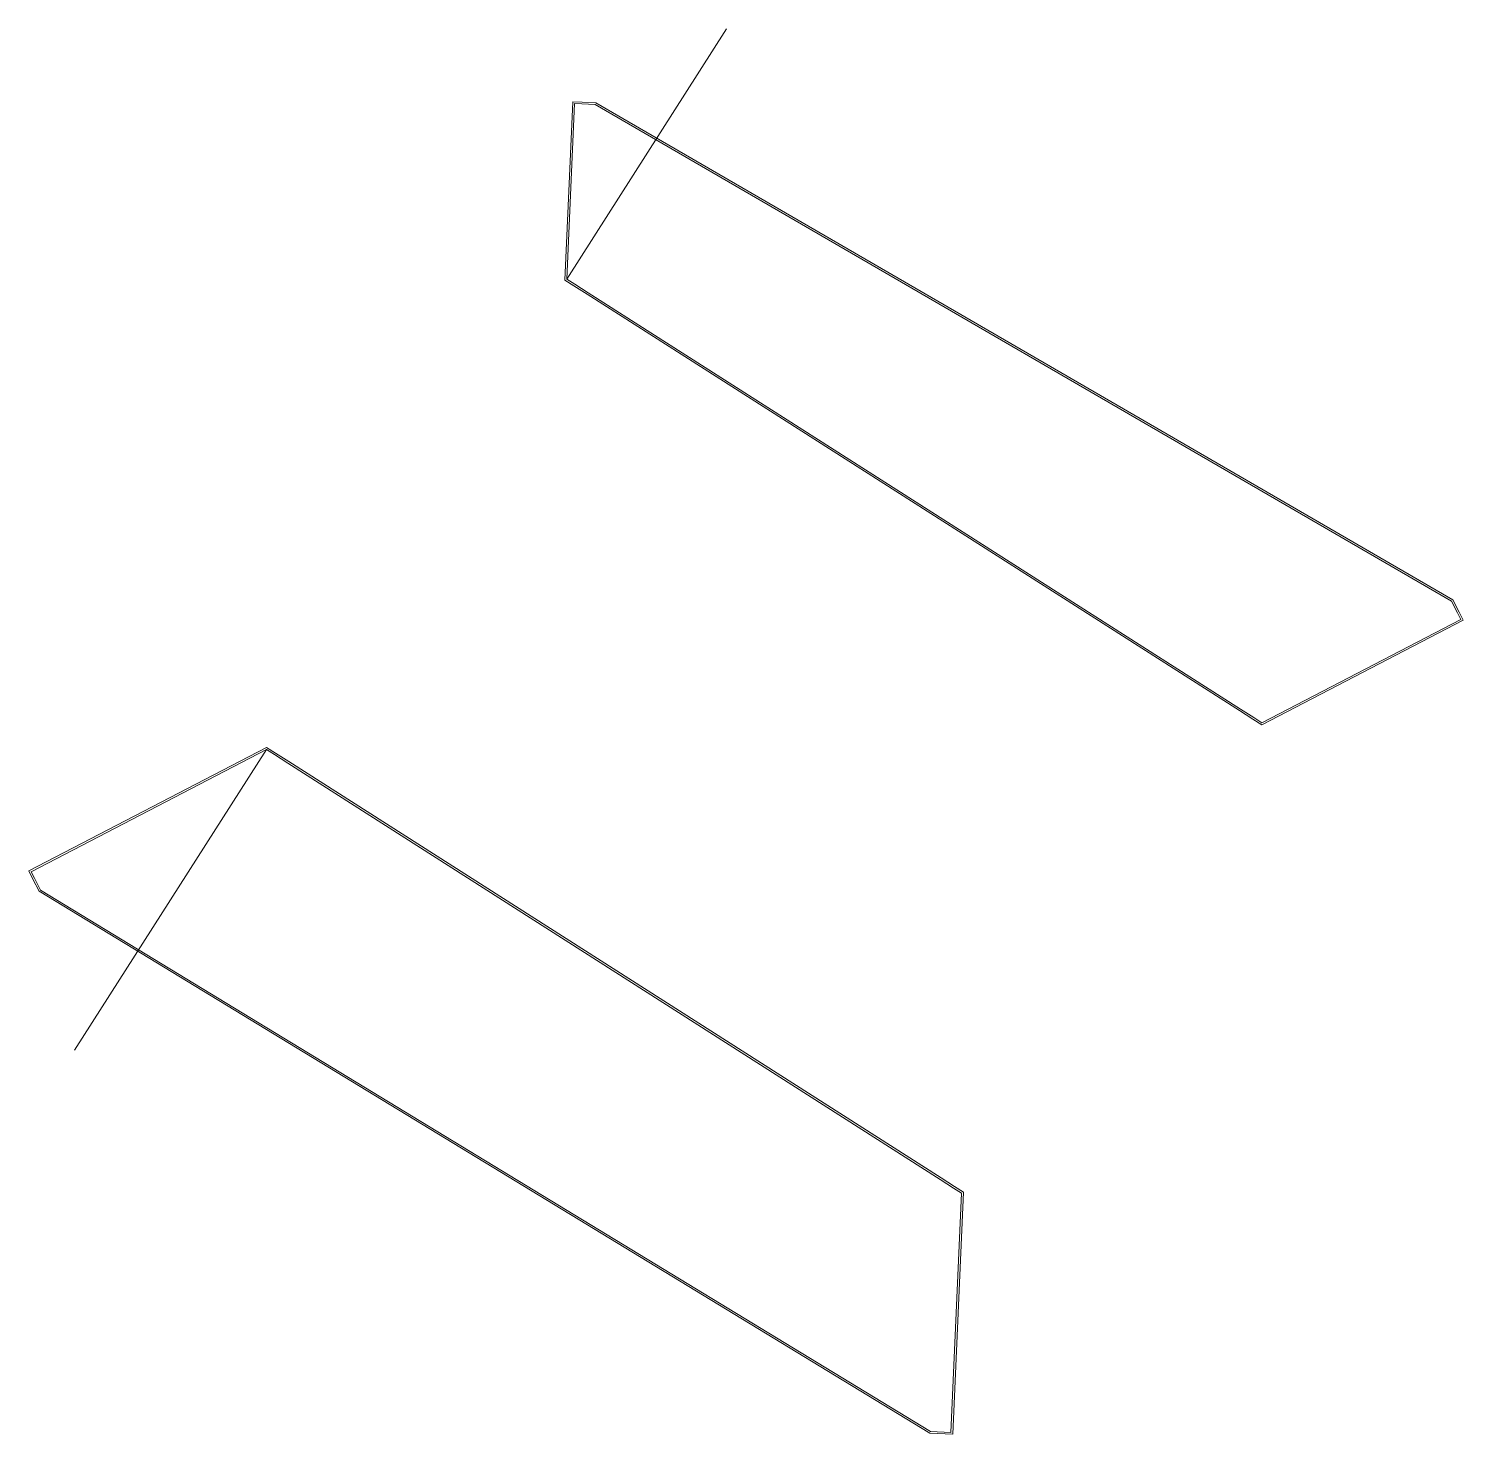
# Model space of a CAD drawing. Header units: metres. Extents: x 1291 to 1536, y 1774 to 1932.
# Drawn here: x 1348.43 to 1379.76, y 1816.99 to 1847.69 of the extents above; entities that cross this region are included whole.
import ezdxf

# ---------------------------------------------------------------- set-up
doc = ezdxf.new("R2010")
doc.units = ezdxf.units.M
doc.layers.add('Layer1', color=6, linetype='Continuous', lineweight=20)

msp = doc.modelspace()

# ---------------------------------------------------------------- linework, layer by layer
at = {"layer": 'Layer1'}
for p, q in [((1363.67543, 1847.68554), (1360.18565, 1842.21829)), ((1349.43434, 1825.37478), (1353.62748, 1831.94395))]:
    msp.add_line(p, q, dxfattribs=at)
for points in [[(1360.14467, 1842.197), (1360.31806, 1846.08996), (1360.51786, 1846.08106), (1360.81757, 1846.06771), (1379.53437, 1835.21293), (1379.67266, 1834.94671), (1379.76485, 1834.76922), (1375.36332, 1832.48284), (1375.16866, 1832.6071), (1374.87666, 1832.79348), (1360.63133, 1841.88636), (1360.33933, 1842.07274)], [(1360.18565, 1842.21829), (1360.35624, 1846.04822), (1360.51608, 1846.0411), (1360.80599, 1846.02818), (1379.50423, 1835.18417), (1379.63716, 1834.92827), (1379.71092, 1834.78628), (1375.36537, 1832.52899), (1375.19018, 1832.64082), (1374.89818, 1832.8272), (1360.65285, 1841.92008), (1360.36085, 1842.10646)], [(1348.43312, 1829.2908), (1353.62954, 1831.99009), (1353.8242, 1831.86584), (1354.1162, 1831.67945), (1368.36153, 1822.58657), (1368.65353, 1822.40019), (1368.84819, 1822.27594), (1368.61268, 1816.98853), (1368.11318, 1817.01078), (1348.6636, 1828.8471), (1348.52531, 1829.11332)], [(1348.48705, 1829.27375), (1353.62748, 1831.94395), (1353.80268, 1831.83212), (1354.09468, 1831.64574), (1368.34001, 1822.55286), (1368.63201, 1822.36647), (1368.8072, 1822.25464), (1368.5745, 1817.03027), (1368.12521, 1817.05028), (1348.69395, 1828.87545), (1348.56081, 1829.13176)]]:
    msp.add_lwpolyline(points, close=True, dxfattribs=at)

doc.saveas('drawing.dxf')
